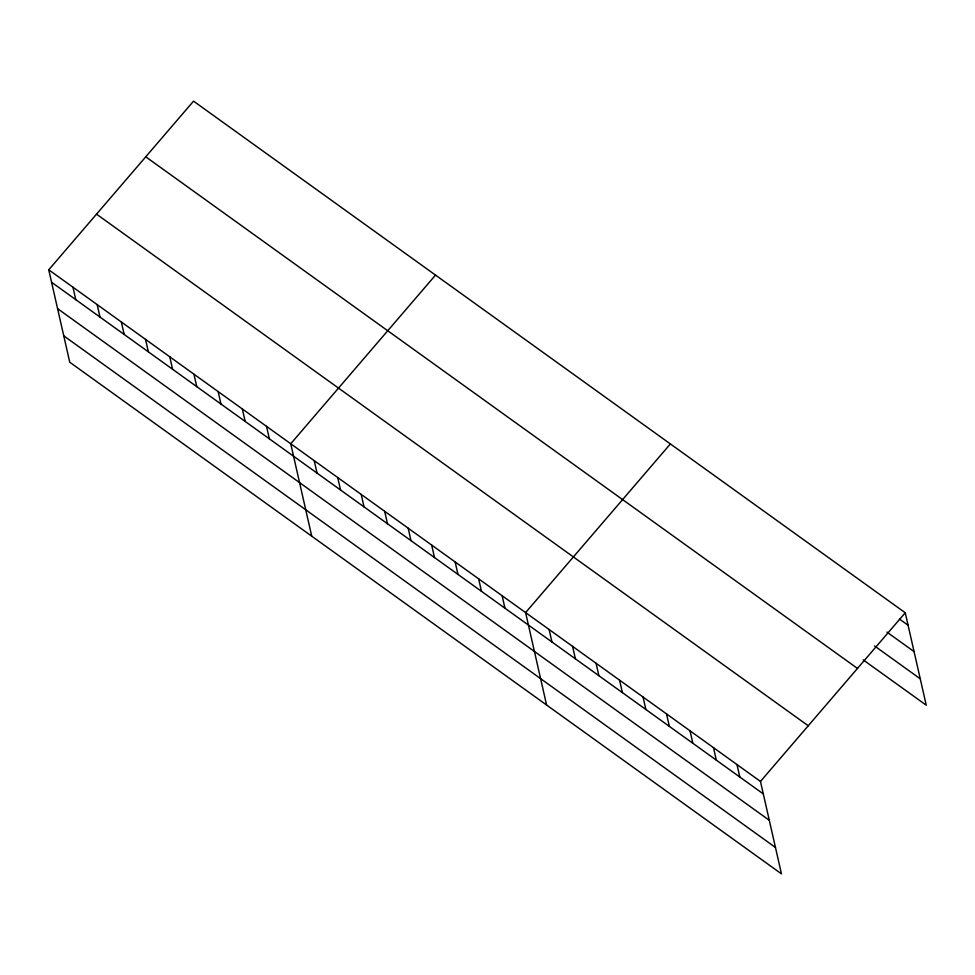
<?xml version="1.0" encoding="UTF-8"?>
<svg xmlns="http://www.w3.org/2000/svg" width="975" height="975" viewBox="0 0 975 975"><rect width="100%" height="100%" fill="white"/><g stroke="black" fill="none" stroke-linecap="round" stroke-linejoin="round"><path stroke-width="1.46" d="M48.75 269.807L760.463 781.438L781.463 873.856L69.749 362.225L48.75 269.807L193.538 101.144L905.251 612.775L926.25 705.193L863.204 659.88M435.52 275.096L290.733 443.759L311.732 536.177M670.386 443.93L525.598 612.605L546.597 705.023M760.463 781.438L905.251 612.775M899.425 619.015L908.078 625.231M886.884 632.068L914.075 651.617M874.514 645.925L920.254 678.807M145.762 156.804L857.476 668.436M96.525 214.147L808.251 725.778M51.578 282.262L763.291 793.906M57.574 308.648L769.287 820.292M63.753 335.839L775.466 847.47M736.978 764.558L739.806 777.014M713.493 747.667L716.32 760.134M690.007 730.787L692.835 743.255M666.522 713.907L669.35 726.363M643.037 697.015L645.864 709.483M619.552 680.136L622.379 692.591M596.054 663.256L598.894 675.712M572.569 646.364L575.408 658.832M549.083 629.484L551.923 641.94M502.113 595.713L504.94 608.181M478.628 578.833L481.455 591.289M455.142 561.953L457.97 574.409M431.657 545.062L434.484 557.529M408.172 528.182L410.999 540.638M384.674 511.302L387.514 523.758M361.189 494.41L364.028 506.878M337.703 477.531L340.543 489.986M314.218 460.639L317.046 473.107M266.541 426.367L269.368 438.823M242.336 408.964L245.164 421.432M218.144 391.572L220.972 404.04M193.94 374.181L196.767 386.636M169.748 356.777L172.575 369.245M145.543 339.385L148.371 351.853M121.351 321.994L124.178 334.449M97.147 304.59L99.974 317.058M72.954 287.198L75.782 299.666"/></g></svg>
